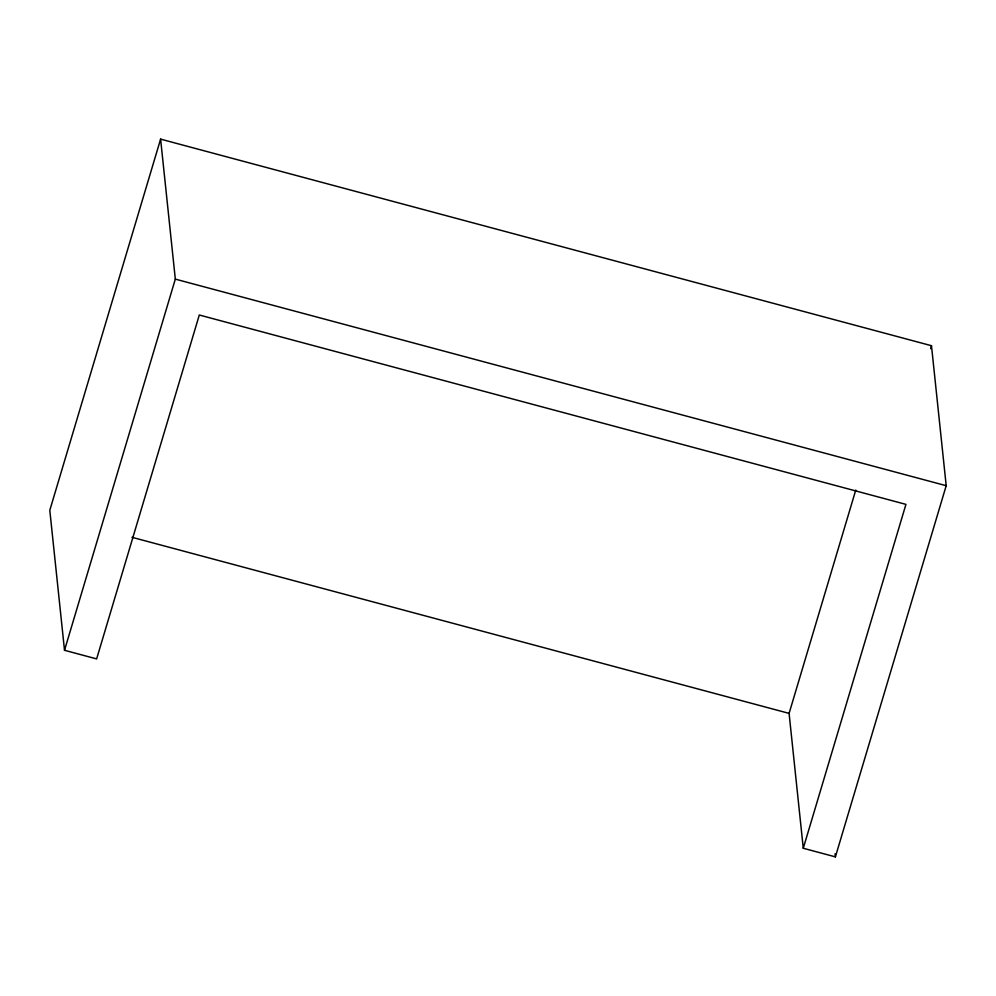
<?xml version="1.0" encoding="UTF-8"?>
<svg xmlns="http://www.w3.org/2000/svg" width="996" height="996" viewBox="0 0 996 996"><rect width="100%" height="100%" fill="white"/><g stroke="black" fill="none" stroke-linecap="round" stroke-linejoin="round"><path stroke-width="1.49" d="M160.605 139.129L49.8 510.301L64.516 650.288L96.637 658.904L199.3 315.01L905.937 504.374L803.274 848.268L835.395 856.871L946.2 485.699L931.484 345.712L160.605 139.129L175.321 279.117L64.516 650.288M803.274 848.268L789.093 713.385L855.763 490.082M930.6 348.687L931.484 345.712M175.321 279.117L946.2 485.699M131.97 537.292L789.093 713.385M835.071 853.796L835.395 856.871"/></g></svg>
